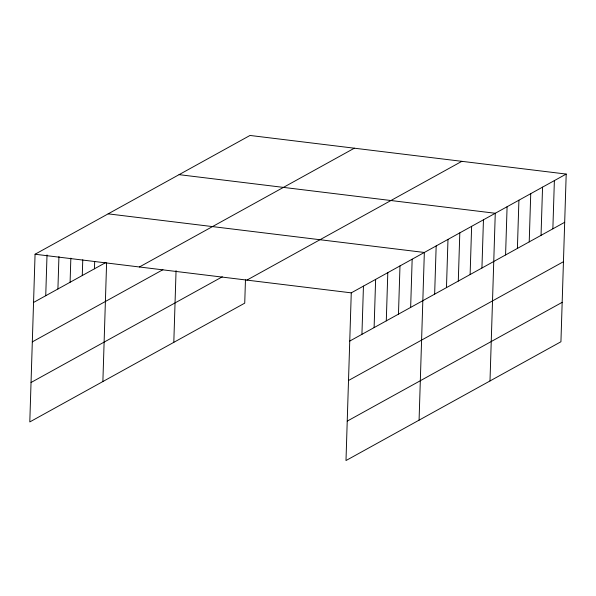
<?xml version="1.0" encoding="UTF-8"?>
<svg xmlns="http://www.w3.org/2000/svg" width="596" height="596" viewBox="0 0 596 596"><rect width="100%" height="100%" fill="white"/><g stroke="black" fill="none" stroke-linecap="round" stroke-linejoin="round"><path stroke-width="0.89" d="M566.2 174.069L351.267 292.852L345.993 460.544L560.933 341.761L566.2 174.069L250.007 135.456L35.067 254.239L29.8 421.931L244.732 303.148L245.463 279.852M45.736 295.72L47.017 254.924M57.916 288.993L58.937 256.541M70.097 282.258L70.849 258.15M82.27 275.531L82.769 259.767M94.451 268.796L94.682 261.383M102.877 381.544L106.602 262.963M173.809 342.35L176.058 270.606M361.928 334.341L363.448 286.125M374.109 327.606L375.629 279.39M386.29 320.879L387.802 272.663M398.471 314.144L399.983 265.928M410.651 307.417L412.164 259.2M419.077 420.158L424.345 252.466L108.144 213.852M434.648 294.148L436.168 245.932M446.471 287.615L447.983 239.398M458.294 281.081L459.807 232.865M470.117 274.547L471.63 226.331M481.933 268.021L483.453 219.797M490.001 380.963L495.269 213.264L179.076 174.65M505.579 254.954L507.092 206.738M517.403 248.42L518.915 200.204M529.218 241.887L530.738 193.67M541.041 235.353L542.554 187.137M552.865 228.819L554.377 180.603M33.555 302.455L105.82 262.516M139.412 266.978L354.352 148.195M32.318 341.88L162.924 269.697M31.037 382.505L222.33 276.79M246.923 280.105L461.855 161.322M349.748 341.068L564.688 222.286M348.511 380.494L563.443 261.711M347.237 421.119L562.17 302.336M35.067 254.239L351.267 292.852"/></g></svg>
